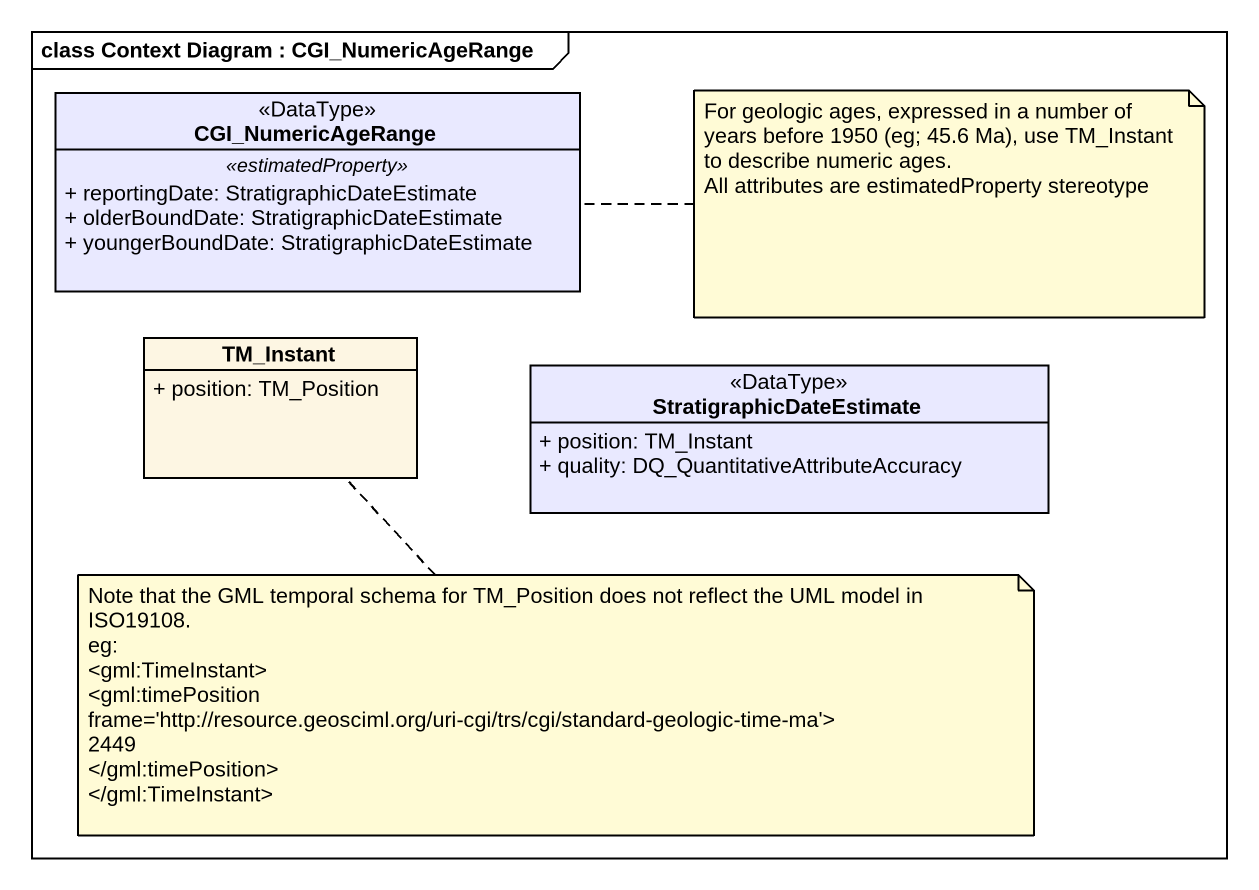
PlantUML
@startuml
mainframe class Context Diagram : CGI_NumericAgeRange
hide circle
hide empty members
skinparam classAttributeIconSize 0
class CGI_NumericAgeRange <<DataType>> #E9E9FF {
  .. <<estimatedProperty>> ..
  + reportingDate: StratigraphicDateEstimate
  + olderBoundDate: StratigraphicDateEstimate
  + youngerBoundDate: StratigraphicDateEstimate
}
class TM_Instant {
  + position: TM_Position
}
class StratigraphicDateEstimate <<DataType>> #E9E9FF {
  + position: TM_Instant
  + quality: DQ_QuantitativeAttributeAccuracy
}
note right of CGI_NumericAgeRange
  For geologic ages, expressed in a number of years before 1950 (eg; 45.6 Ma), use TM_Instant to describe numeric ages.
  All attributes are estimatedProperty stereotype
end note
note bottom of TM_Instant
  Note that the GML temporal schema for TM_Position does not reflect the UML model in ISO19108.
  eg:
  <gml:TimeInstant>
  <gml:timePosition frame='http://resource.geosciml.org/uri-cgi/trs/cgi/standard-geologic-time-ma'>
  2449
  </gml:timePosition>
  </gml:TimeInstant>
end note
@enduml
